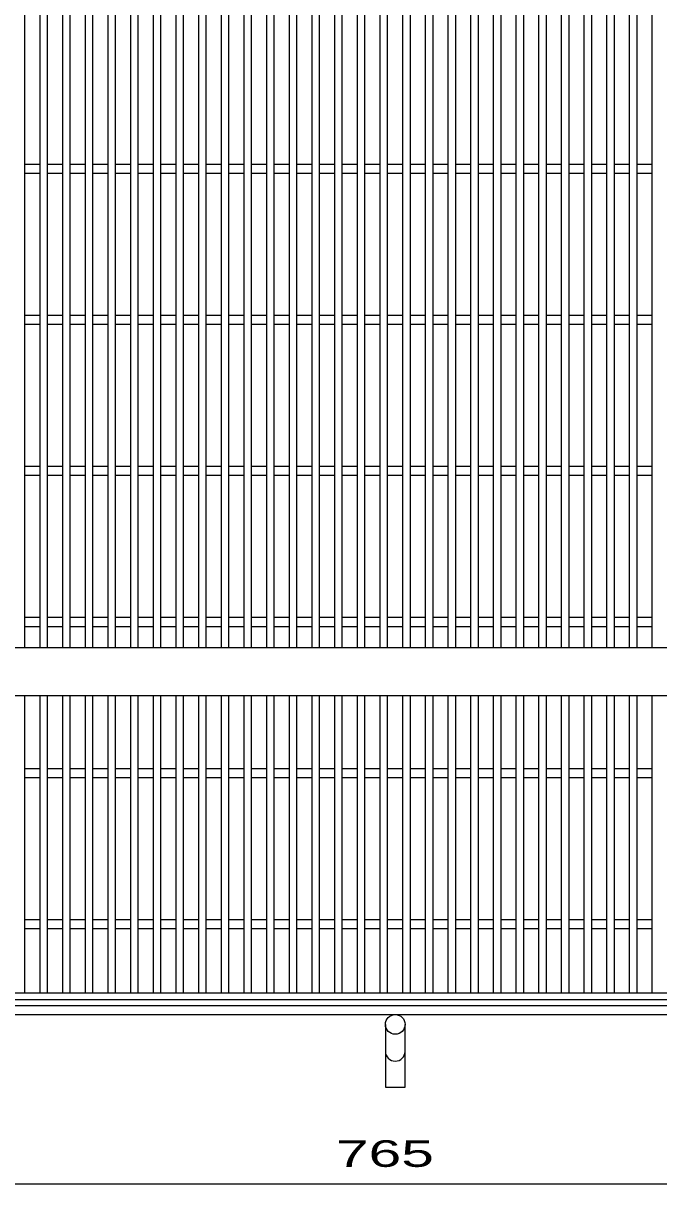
# Model space of a CAD drawing. Units: millimetres, scale not verified. Extents: x -1456 to 1385, y -1026 to 843.
# Drawn here: x -926 to -506, y -354 to 415 of the extents above; entities that cross this region are included whole.
import ezdxf
from ezdxf.enums import TextEntityAlignment as Align

# ---------------------------------------------------------------- set-up
doc = ezdxf.new("R2010")
doc.units = ezdxf.units.MM
doc.header["$LTSCALE"] = 8
for name, color, linetype, lineweight in [('16', 3, 'Continuous', 25), ('19', 6, 'Continuous', 25), ('22', 4, 'Continuous', 25)]:
    doc.layers.add(name, color=color, linetype=linetype, lineweight=lineweight)
doc.styles.add('ベクトル', font='')
doc.styles.get('ベクトル').set_extended_font_data('ベクトル')

msp = doc.modelspace()

# ---------------------------------------------------------------- linework, layer by layer
at = {"layer": '16'}
for p, q in [((-925, 1.5), (-925, 464)), ((-915, 1.5), (-915, 464)), ((-910, 1.5), (-910, 464)), ((-900, 1.5), (-900, 464)), ((-895, 1.5), (-895, 464)), ((-885, 1.5), (-885, 464)), ((-880, 1.5), (-880, 464)), ((-870, 1.5), (-870, 464)), ((-865, 1.5), (-865, 464)), ((-855, 1.5), (-855, 464)), ((-850, 1.5), (-850, 464)), ((-840, 1.5), (-840, 464)), ((-835, 1.5), (-835, 464)), ((-825, 1.5), (-825, 464)), ((-820, 1.5), (-820, 464)), ((-810, 1.5), (-810, 464)), ((-805, 1.5), (-805, 464)), ((-795, 1.5), (-795, 464)), ((-790, 1.5), (-790, 464)), ((-780, 1.5), (-780, 464)), ((-775, 1.5), (-775, 464)), ((-765, 1.5), (-765, 464)), ((-760, 1.5), (-760, 464)), ((-750, 1.5), (-750, 464)), ((-745, 1.5), (-745, 464)), ((-735, 1.5), (-735, 464)), ((-730, 1.5), (-730, 464)), ((-720, 1.5), (-720, 464)), ((-715, 1.5), (-715, 464)), ((-705, 1.5), (-705, 464)), ((-700, 1.5), (-700, 464)), ((-690, 1.5), (-690, 464)), ((-685, 1.5), (-685, 464)), ((-675, 1.5), (-675, 464)), ((-670, 1.5), (-670, 464)), ((-660, 1.5), (-660, 464)), ((-655, 1.5), (-655, 464)), ((-645, 1.5), (-645, 464)), ((-640, 1.5), (-640, 464)), ((-630, 1.5), (-630, 464)), ((-625, 1.5), (-625, 464)), ((-615, 1.5), (-615, 464)), ((-610, 1.5), (-610, 464)), ((-600, 1.5), (-600, 464)), ((-595, 1.5), (-595, 464)), ((-585, 1.5), (-585, 464)), ((-580, 1.5), (-580, 464)), ((-570, 1.5), (-570, 464)), ((-565, 1.5), (-565, 464)), ((-555, 1.5), (-555, 464)), ((-550, 1.5), (-550, 464)), ((-540, 1.5), (-540, 464)), ((-535, 1.5), (-535, 464)), ((-525, 1.5), (-525, 464)), ((-520, 1.5), (-520, 464)), ((-510, 1.5), (-510, 464)), ((-925, 321.5), (-915, 321.5)), ((-925, 315.5), (-915, 315.5)), ((-910, 321.5), (-900, 321.5)), ((-910, 315.5), (-900, 315.5)), ((-895, 321.5), (-885, 321.5)), ((-895, 315.5), (-885, 315.5)), ((-880, 321.5), (-870, 321.5)), ((-880, 315.5), (-870, 315.5)), ((-865, 321.5), (-855, 321.5)), ((-865, 315.5), (-855, 315.5)), ((-850, 321.5), (-840, 321.5)), ((-850, 315.5), (-840, 315.5)), ((-835, 321.5), (-825, 321.5)), ((-835, 315.5), (-825, 315.5)), ((-820, 321.5), (-810, 321.5)), ((-820, 315.5), (-810, 315.5)), ((-805, 321.5), (-795, 321.5)), ((-805, 315.5), (-795, 315.5)), ((-790, 321.5), (-780, 321.5)), ((-790, 315.5), (-780, 315.5)), ((-775, 321.5), (-765, 321.5)), ((-775, 315.5), (-765, 315.5)), ((-760, 321.5), (-750, 321.5)), ((-760, 315.5), (-750, 315.5)), ((-745, 321.5), (-735, 321.5)), ((-745, 315.5), (-735, 315.5)), ((-730, 321.5), (-720, 321.5)), ((-730, 315.5), (-720, 315.5)), ((-715, 321.5), (-705, 321.5)), ((-715, 315.5), (-705, 315.5)), ((-700, 321.5), (-690, 321.5)), ((-700, 315.5), (-690, 315.5)), ((-685, 321.5), (-675, 321.5)), ((-685, 315.5), (-675, 315.5)), ((-670, 321.5), (-660, 321.5)), ((-670, 315.5), (-660, 315.5)), ((-655, 321.5), (-645, 321.5)), ((-655, 315.5), (-645, 315.5)), ((-640, 321.5), (-630, 321.5)), ((-640, 315.5), (-630, 315.5)), ((-625, 321.5), (-615, 321.5)), ((-625, 315.5), (-615, 315.5)), ((-610, 321.5), (-600, 321.5)), ((-610, 315.5), (-600, 315.5)), ((-595, 321.5), (-585, 321.5)), ((-595, 315.5), (-585, 315.5)), ((-580, 321.5), (-570, 321.5)), ((-580, 315.5), (-570, 315.5)), ((-565, 321.5), (-555, 321.5)), ((-565, 315.5), (-555, 315.5)), ((-550, 321.5), (-540, 321.5)), ((-550, 315.5), (-540, 315.5)), ((-535, 321.5), (-525, 321.5)), ((-535, 315.5), (-525, 315.5)), ((-520, 321.5), (-510, 321.5)), ((-520, 315.5), (-510, 315.5)), ((-925, 221.5), (-915, 221.5)), ((-925, 215.5), (-915, 215.5)), ((-910, 221.5), (-900, 221.5)), ((-910, 215.5), (-900, 215.5)), ((-895, 221.5), (-885, 221.5)), ((-895, 215.5), (-885, 215.5)), ((-880, 221.5), (-870, 221.5)), ((-880, 215.5), (-870, 215.5)), ((-865, 221.5), (-855, 221.5)), ((-865, 215.5), (-855, 215.5)), ((-850, 221.5), (-840, 221.5)), ((-850, 215.5), (-840, 215.5)), ((-835, 221.5), (-825, 221.5)), ((-835, 215.5), (-825, 215.5)), ((-820, 221.5), (-810, 221.5)), ((-820, 215.5), (-810, 215.5)), ((-805, 221.5), (-795, 221.5)), ((-805, 215.5), (-795, 215.5)), ((-790, 221.5), (-780, 221.5)), ((-790, 215.5), (-780, 215.5)), ((-775, 221.5), (-765, 221.5)), ((-775, 215.5), (-765, 215.5)), ((-760, 221.5), (-750, 221.5)), ((-760, 215.5), (-750, 215.5)), ((-745, 221.5), (-735, 221.5)), ((-745, 215.5), (-735, 215.5)), ((-730, 221.5), (-720, 221.5)), ((-730, 215.5), (-720, 215.5)), ((-715, 221.5), (-705, 221.5)), ((-715, 215.5), (-705, 215.5)), ((-700, 221.5), (-690, 221.5)), ((-700, 215.5), (-690, 215.5)), ((-685, 221.5), (-675, 221.5)), ((-685, 215.5), (-675, 215.5)), ((-670, 221.5), (-660, 221.5)), ((-670, 215.5), (-660, 215.5)), ((-655, 221.5), (-645, 221.5)), ((-655, 215.5), (-645, 215.5)), ((-640, 221.5), (-630, 221.5)), ((-640, 215.5), (-630, 215.5)), ((-625, 221.5), (-615, 221.5)), ((-625, 215.5), (-615, 215.5)), ((-610, 221.5), (-600, 221.5)), ((-610, 215.5), (-600, 215.5)), ((-595, 221.5), (-585, 221.5)), ((-595, 215.5), (-585, 215.5)), ((-580, 221.5), (-570, 221.5)), ((-580, 215.5), (-570, 215.5)), ((-565, 221.5), (-555, 221.5)), ((-565, 215.5), (-555, 215.5)), ((-550, 221.5), (-540, 221.5)), ((-550, 215.5), (-540, 215.5)), ((-535, 221.5), (-525, 221.5)), ((-535, 215.5), (-525, 215.5)), ((-520, 221.5), (-510, 221.5)), ((-520, 215.5), (-510, 215.5)), ((-925, 121.5), (-915, 121.5)), ((-925, 115.5), (-915, 115.5)), ((-910, 121.5), (-900, 121.5)), ((-910, 115.5), (-900, 115.5)), ((-895, 121.5), (-885, 121.5)), ((-895, 115.5), (-885, 115.5)), ((-880, 121.5), (-870, 121.5)), ((-880, 115.5), (-870, 115.5)), ((-865, 121.5), (-855, 121.5)), ((-865, 115.5), (-855, 115.5)), ((-850, 121.5), (-840, 121.5)), ((-850, 115.5), (-840, 115.5)), ((-835, 121.5), (-825, 121.5)), ((-835, 115.5), (-825, 115.5)), ((-820, 121.5), (-810, 121.5)), ((-820, 115.5), (-810, 115.5)), ((-805, 121.5), (-795, 121.5)), ((-805, 115.5), (-795, 115.5)), ((-790, 121.5), (-780, 121.5)), ((-790, 115.5), (-780, 115.5)), ((-775, 121.5), (-765, 121.5)), ((-775, 115.5), (-765, 115.5)), ((-760, 121.5), (-750, 121.5)), ((-760, 115.5), (-750, 115.5)), ((-745, 121.5), (-735, 121.5)), ((-745, 115.5), (-735, 115.5)), ((-730, 121.5), (-720, 121.5)), ((-730, 115.5), (-720, 115.5)), ((-715, 121.5), (-705, 121.5)), ((-715, 115.5), (-705, 115.5)), ((-700, 121.5), (-690, 121.5)), ((-700, 115.5), (-690, 115.5)), ((-685, 121.5), (-675, 121.5)), ((-685, 115.5), (-675, 115.5)), ((-670, 121.5), (-660, 121.5)), ((-670, 115.5), (-660, 115.5)), ((-655, 121.5), (-645, 121.5)), ((-655, 115.5), (-645, 115.5)), ((-640, 121.5), (-630, 121.5)), ((-640, 115.5), (-630, 115.5)), ((-625, 121.5), (-615, 121.5)), ((-625, 115.5), (-615, 115.5)), ((-610, 121.5), (-600, 121.5)), ((-610, 115.5), (-600, 115.5)), ((-595, 121.5), (-585, 121.5)), ((-595, 115.5), (-585, 115.5)), ((-580, 121.5), (-570, 121.5)), ((-580, 115.5), (-570, 115.5)), ((-565, 121.5), (-555, 121.5)), ((-565, 115.5), (-555, 115.5)), ((-550, 121.5), (-540, 121.5)), ((-550, 115.5), (-540, 115.5)), ((-535, 121.5), (-525, 121.5)), ((-535, 115.5), (-525, 115.5)), ((-520, 121.5), (-510, 121.5)), ((-520, 115.5), (-510, 115.5)), ((-925, 21.5), (-915, 21.5)), ((-925, 15.5), (-915, 15.5)), ((-910, 21.5), (-900, 21.5)), ((-910, 15.5), (-900, 15.5)), ((-895, 21.5), (-885, 21.5)), ((-895, 15.5), (-885, 15.5)), ((-880, 21.5), (-870, 21.5)), ((-880, 15.5), (-870, 15.5)), ((-865, 21.5), (-855, 21.5)), ((-865, 15.5), (-855, 15.5)), ((-850, 21.5), (-840, 21.5)), ((-850, 15.5), (-840, 15.5)), ((-835, 21.5), (-825, 21.5)), ((-835, 15.5), (-825, 15.5)), ((-820, 21.5), (-810, 21.5)), ((-820, 15.5), (-810, 15.5)), ((-805, 21.5), (-795, 21.5)), ((-805, 15.5), (-795, 15.5)), ((-790, 21.5), (-780, 21.5)), ((-790, 15.5), (-780, 15.5)), ((-775, 21.5), (-765, 21.5)), ((-775, 15.5), (-765, 15.5)), ((-760, 21.5), (-750, 21.5)), ((-760, 15.5), (-750, 15.5)), ((-745, 21.5), (-735, 21.5)), ((-745, 15.5), (-735, 15.5)), ((-730, 21.5), (-720, 21.5)), ((-730, 15.5), (-720, 15.5)), ((-715, 21.5), (-705, 21.5)), ((-715, 15.5), (-705, 15.5)), ((-700, 21.5), (-690, 21.5)), ((-700, 15.5), (-690, 15.5)), ((-685, 21.5), (-675, 21.5)), ((-685, 15.5), (-675, 15.5)), ((-670, 21.5), (-660, 21.5)), ((-670, 15.5), (-660, 15.5)), ((-655, 21.5), (-645, 21.5)), ((-655, 15.5), (-645, 15.5)), ((-640, 21.5), (-630, 21.5)), ((-640, 15.5), (-630, 15.5)), ((-625, 21.5), (-615, 21.5)), ((-625, 15.5), (-615, 15.5)), ((-610, 21.5), (-600, 21.5)), ((-610, 15.5), (-600, 15.5)), ((-595, 21.5), (-585, 21.5)), ((-595, 15.5), (-585, 15.5)), ((-580, 21.5), (-570, 21.5)), ((-580, 15.5), (-570, 15.5)), ((-565, 21.5), (-555, 21.5)), ((-565, 15.5), (-555, 15.5)), ((-550, 21.5), (-540, 21.5)), ((-550, 15.5), (-540, 15.5)), ((-535, 21.5), (-525, 21.5)), ((-535, 15.5), (-525, 15.5)), ((-520, 21.5), (-510, 21.5)), ((-520, 15.5), (-510, 15.5)), ((-1149, 1.5), (-211, 1.5)), ((-211, -30.5), (-1149, -30.5)), ((-925, -227), (-925, -30.5)), ((-915, -227), (-915, -30.5)), ((-910, -227), (-910, -30.5)), ((-900, -227), (-900, -30.5)), ((-895, -227), (-895, -30.5)), ((-885, -227), (-885, -30.5)), ((-880, -227), (-880, -30.5)), ((-870, -227), (-870, -30.5)), ((-865, -227), (-865, -30.5)), ((-855, -227), (-855, -30.5)), ((-850, -227), (-850, -30.5)), ((-840, -227), (-840, -30.5)), ((-835, -227), (-835, -30.5)), ((-825, -227), (-825, -30.5)), ((-820, -227), (-820, -30.5)), ((-810, -227), (-810, -30.5)), ((-805, -227), (-805, -30.5)), ((-795, -227), (-795, -30.5)), ((-790, -227), (-790, -30.5)), ((-780, -227), (-780, -30.5)), ((-775, -227), (-775, -30.5)), ((-765, -227), (-765, -30.5)), ((-760, -227), (-760, -30.5)), ((-750, -227), (-750, -30.5)), ((-745, -227), (-745, -30.5)), ((-735, -227), (-735, -30.5)), ((-730, -227), (-730, -30.5)), ((-720, -227), (-720, -30.5)), ((-715, -227), (-715, -30.5)), ((-705, -227), (-705, -30.5)), ((-700, -227), (-700, -30.5)), ((-690, -227), (-690, -30.5)), ((-685, -227), (-685, -30.5)), ((-675, -227), (-675, -30.5)), ((-670, -227), (-670, -30.5)), ((-660, -227), (-660, -30.5)), ((-655, -227), (-655, -30.5)), ((-645, -227), (-645, -30.5)), ((-640, -227), (-640, -30.5)), ((-630, -227), (-630, -30.5)), ((-625, -227), (-625, -30.5)), ((-615, -227), (-615, -30.5)), ((-610, -227), (-610, -30.5)), ((-600, -227), (-600, -30.5)), ((-595, -227), (-595, -30.5)), ((-585, -227), (-585, -30.5)), ((-580, -227), (-580, -30.5)), ((-570, -227), (-570, -30.5)), ((-565, -227), (-565, -30.5)), ((-555, -227), (-555, -30.5)), ((-550, -227), (-550, -30.5)), ((-540, -227), (-540, -30.5)), ((-535, -227), (-535, -30.5)), ((-525, -227), (-525, -30.5)), ((-520, -227), (-520, -30.5)), ((-510, -227), (-510, -30.5)), ((-925, -78.5), (-915, -78.5)), ((-925, -84.5), (-915, -84.5)), ((-910, -78.5), (-900, -78.5)), ((-910, -84.5), (-900, -84.5)), ((-895, -78.5), (-885, -78.5)), ((-895, -84.5), (-885, -84.5)), ((-880, -78.5), (-870, -78.5)), ((-880, -84.5), (-870, -84.5)), ((-865, -78.5), (-855, -78.5)), ((-865, -84.5), (-855, -84.5)), ((-850, -78.5), (-840, -78.5)), ((-850, -84.5), (-840, -84.5)), ((-835, -78.5), (-825, -78.5)), ((-835, -84.5), (-825, -84.5)), ((-820, -78.5), (-810, -78.5)), ((-820, -84.5), (-810, -84.5)), ((-805, -78.5), (-795, -78.5)), ((-805, -84.5), (-795, -84.5)), ((-790, -78.5), (-780, -78.5)), ((-790, -84.5), (-780, -84.5)), ((-775, -78.5), (-765, -78.5)), ((-775, -84.5), (-765, -84.5)), ((-760, -78.5), (-750, -78.5)), ((-760, -84.5), (-750, -84.5)), ((-745, -78.5), (-735, -78.5)), ((-745, -84.5), (-735, -84.5)), ((-730, -78.5), (-720, -78.5)), ((-730, -84.5), (-720, -84.5)), ((-715, -78.5), (-705, -78.5)), ((-715, -84.5), (-705, -84.5)), ((-700, -78.5), (-690, -78.5)), ((-700, -84.5), (-690, -84.5)), ((-685, -78.5), (-675, -78.5)), ((-685, -84.5), (-675, -84.5)), ((-670, -78.5), (-660, -78.5)), ((-670, -84.5), (-660, -84.5)), ((-655, -78.5), (-645, -78.5)), ((-655, -84.5), (-645, -84.5)), ((-640, -78.5), (-630, -78.5)), ((-640, -84.5), (-630, -84.5)), ((-625, -78.5), (-615, -78.5)), ((-625, -84.5), (-615, -84.5)), ((-610, -78.5), (-600, -78.5)), ((-610, -84.5), (-600, -84.5)), ((-595, -78.5), (-585, -78.5)), ((-595, -84.5), (-585, -84.5)), ((-580, -78.5), (-570, -78.5)), ((-580, -84.5), (-570, -84.5)), ((-565, -78.5), (-555, -78.5)), ((-565, -84.5), (-555, -84.5)), ((-550, -78.5), (-540, -78.5)), ((-550, -84.5), (-540, -84.5)), ((-535, -78.5), (-525, -78.5)), ((-535, -84.5), (-525, -84.5)), ((-520, -78.5), (-510, -78.5)), ((-520, -84.5), (-510, -84.5)), ((-925, -178.5), (-915, -178.5)), ((-910, -178.5), (-900, -178.5)), ((-895, -178.5), (-885, -178.5)), ((-880, -178.5), (-870, -178.5)), ((-865, -178.5), (-855, -178.5)), ((-850, -178.5), (-840, -178.5)), ((-835, -178.5), (-825, -178.5)), ((-820, -178.5), (-810, -178.5)), ((-805, -178.5), (-795, -178.5)), ((-790, -178.5), (-780, -178.5)), ((-775, -178.5), (-765, -178.5)), ((-760, -178.5), (-750, -178.5)), ((-745, -178.5), (-735, -178.5)), ((-730, -178.5), (-720, -178.5)), ((-715, -178.5), (-705, -178.5)), ((-700, -178.5), (-690, -178.5)), ((-685, -178.5), (-675, -178.5)), ((-670, -178.5), (-660, -178.5)), ((-655, -178.5), (-645, -178.5)), ((-640, -178.5), (-630, -178.5)), ((-625, -178.5), (-615, -178.5)), ((-610, -178.5), (-600, -178.5)), ((-595, -178.5), (-585, -178.5)), ((-580, -178.5), (-570, -178.5)), ((-565, -178.5), (-555, -178.5)), ((-550, -178.5), (-540, -178.5)), ((-535, -178.5), (-525, -178.5)), ((-520, -178.5), (-510, -178.5)), ((-925, -184.5), (-915, -184.5)), ((-910, -184.5), (-900, -184.5)), ((-895, -184.5), (-885, -184.5)), ((-880, -184.5), (-870, -184.5)), ((-865, -184.5), (-855, -184.5)), ((-850, -184.5), (-840, -184.5)), ((-835, -184.5), (-825, -184.5)), ((-820, -184.5), (-810, -184.5)), ((-805, -184.5), (-795, -184.5)), ((-790, -184.5), (-780, -184.5)), ((-775, -184.5), (-765, -184.5)), ((-760, -184.5), (-750, -184.5)), ((-745, -184.5), (-735, -184.5)), ((-730, -184.5), (-720, -184.5)), ((-715, -184.5), (-705, -184.5)), ((-700, -184.5), (-690, -184.5)), ((-685, -184.5), (-675, -184.5)), ((-670, -184.5), (-660, -184.5)), ((-655, -184.5), (-645, -184.5)), ((-640, -184.5), (-630, -184.5)), ((-625, -184.5), (-615, -184.5)), ((-610, -184.5), (-600, -184.5)), ((-595, -184.5), (-585, -184.5)), ((-580, -184.5), (-570, -184.5)), ((-565, -184.5), (-555, -184.5)), ((-550, -184.5), (-540, -184.5)), ((-535, -184.5), (-525, -184.5)), ((-520, -184.5), (-510, -184.5)), ((-1125, -227), (-235, -227)), ((-930, -227), (-925, -227)), ((-915, -227), (-910, -227)), ((-900, -227), (-895, -227)), ((-885, -227), (-880, -227)), ((-870, -227), (-865, -227)), ((-855, -227), (-850, -227)), ((-840, -227), (-835, -227)), ((-825, -227), (-820, -227)), ((-810, -227), (-805, -227)), ((-795, -227), (-790, -227)), ((-780, -227), (-775, -227)), ((-765, -227), (-760, -227)), ((-750, -227), (-745, -227)), ((-735, -227), (-730, -227)), ((-720, -227), (-715, -227)), ((-705, -227), (-700, -227)), ((-690, -227), (-685, -227)), ((-675, -227), (-670, -227)), ((-660, -227), (-655, -227)), ((-645, -227), (-640, -227)), ((-630, -227), (-625, -227)), ((-615, -227), (-610, -227)), ((-600, -227), (-595, -227)), ((-585, -227), (-580, -227)), ((-570, -227), (-565, -227)), ((-555, -227), (-550, -227)), ((-540, -227), (-535, -227)), ((-525, -227), (-520, -227)), ((-510, -227), (-505, -227)), ((-1125, -231.5), (-235, -231.5))]:
    msp.add_line(p, q, dxfattribs=at)
at = {"layer": '19'}
for p, q in [((-1134, -235.5), (-226, -235.5)), ((-1140, -241.5), (-220, -241.5)), ((-686.5, -248), (-686.5, -289.62)), ((-673.5, -289.62), (-673.5, -248)), ((-686.5, -289.62), (-673.5, -289.62))]:
    msp.add_line(p, q, dxfattribs=at)
msp.add_circle((-680, -248), 6.5, dxfattribs=at)
msp.add_arc((-680, -265.84), 6.5, 180, 0, dxfattribs=at)
at = {"layer": '22'}
msp.add_line((-1062.5, -353.5), (-297.5, -353.5), dxfattribs=at)

# ---------------------------------------------------------------- texts
at = {"layer": '22', "color": 2, "style": 'ベクトル', "width": 1.65}
msp.add_text(' 765 ', height=17.6, dxfattribs=at).set_placement((-730, -333.5), align=Align.MIDDLE_LEFT)

doc.saveas('drawing.dxf')
